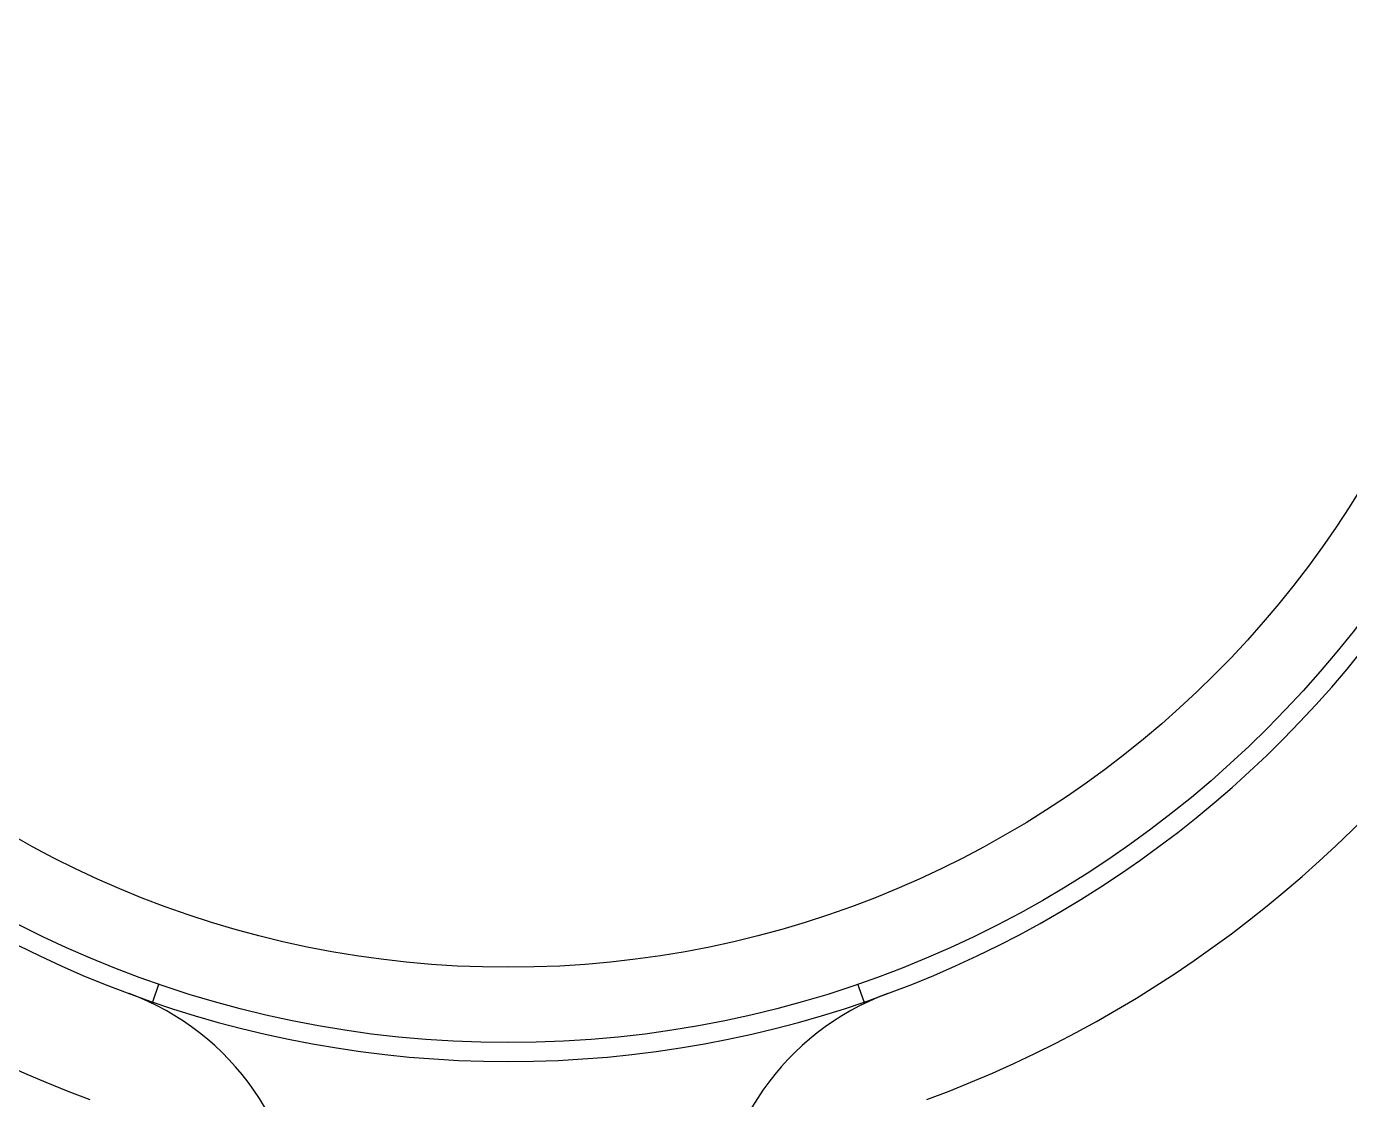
# Model space of a CAD drawing. Header units: inches. Extents: x -1293886 to -986005, y -15154 to 203628.
# Drawn here: x -1251989.5 to -1251649.4, y 84740.6 to 85016.3 of the extents above; entities that cross this region are included whole.
import ezdxf

# ---------------------------------------------------------------- set-up
doc = ezdxf.new("R2010")
doc.units = ezdxf.units.IN
doc.header["$LTSCALE"] = 100
doc.header["$MEASUREMENT"] = 0
doc.layers.add('W_DIM', color=4, linetype='Continuous')

# ---------------------------------------------------------------- blocks, each defined once
blk = doc.blocks.new('1111')
at = {"layer": 'W_DIM', "color": 7}
for p, q in [((-2291442.67, 1709266.37), (-2291441.09, 1709270.94)), ((-2291259.85, 1709266.37), (-2291261.42, 1709270.94))]:
    blk.add_line(p, q, dxfattribs=at)
for radius in [275.93, 256.57]:
    blk.add_circle((-2291351.26, 1709531.84), radius, dxfattribs=at)
for centre, radius, start, end in [((-2291351.26, 1709531.84), 309.82, 110.3175, 249.6825), ((-2291351.26, 1709531.84), 309.82, 290.3175, 69.6825), ((-2291351.26, 1709531.84), 280.77, 109, 71), ((-2291472.28, 1709204.98), 67.77, 0, 69.6825), ((-2291230.23, 1709204.98), 67.77, 110.3175, 180)]:
    blk.add_arc(centre, radius, start, end, dxfattribs=at)

msp = doc.modelspace()

# ---------------------------------------------------------------- block references
at = {"layer": 'W_DIM'}
msp.add_blockref('1111', (1039485.65, -1624500.72), dxfattribs=at)

doc.saveas('drawing.dxf')
